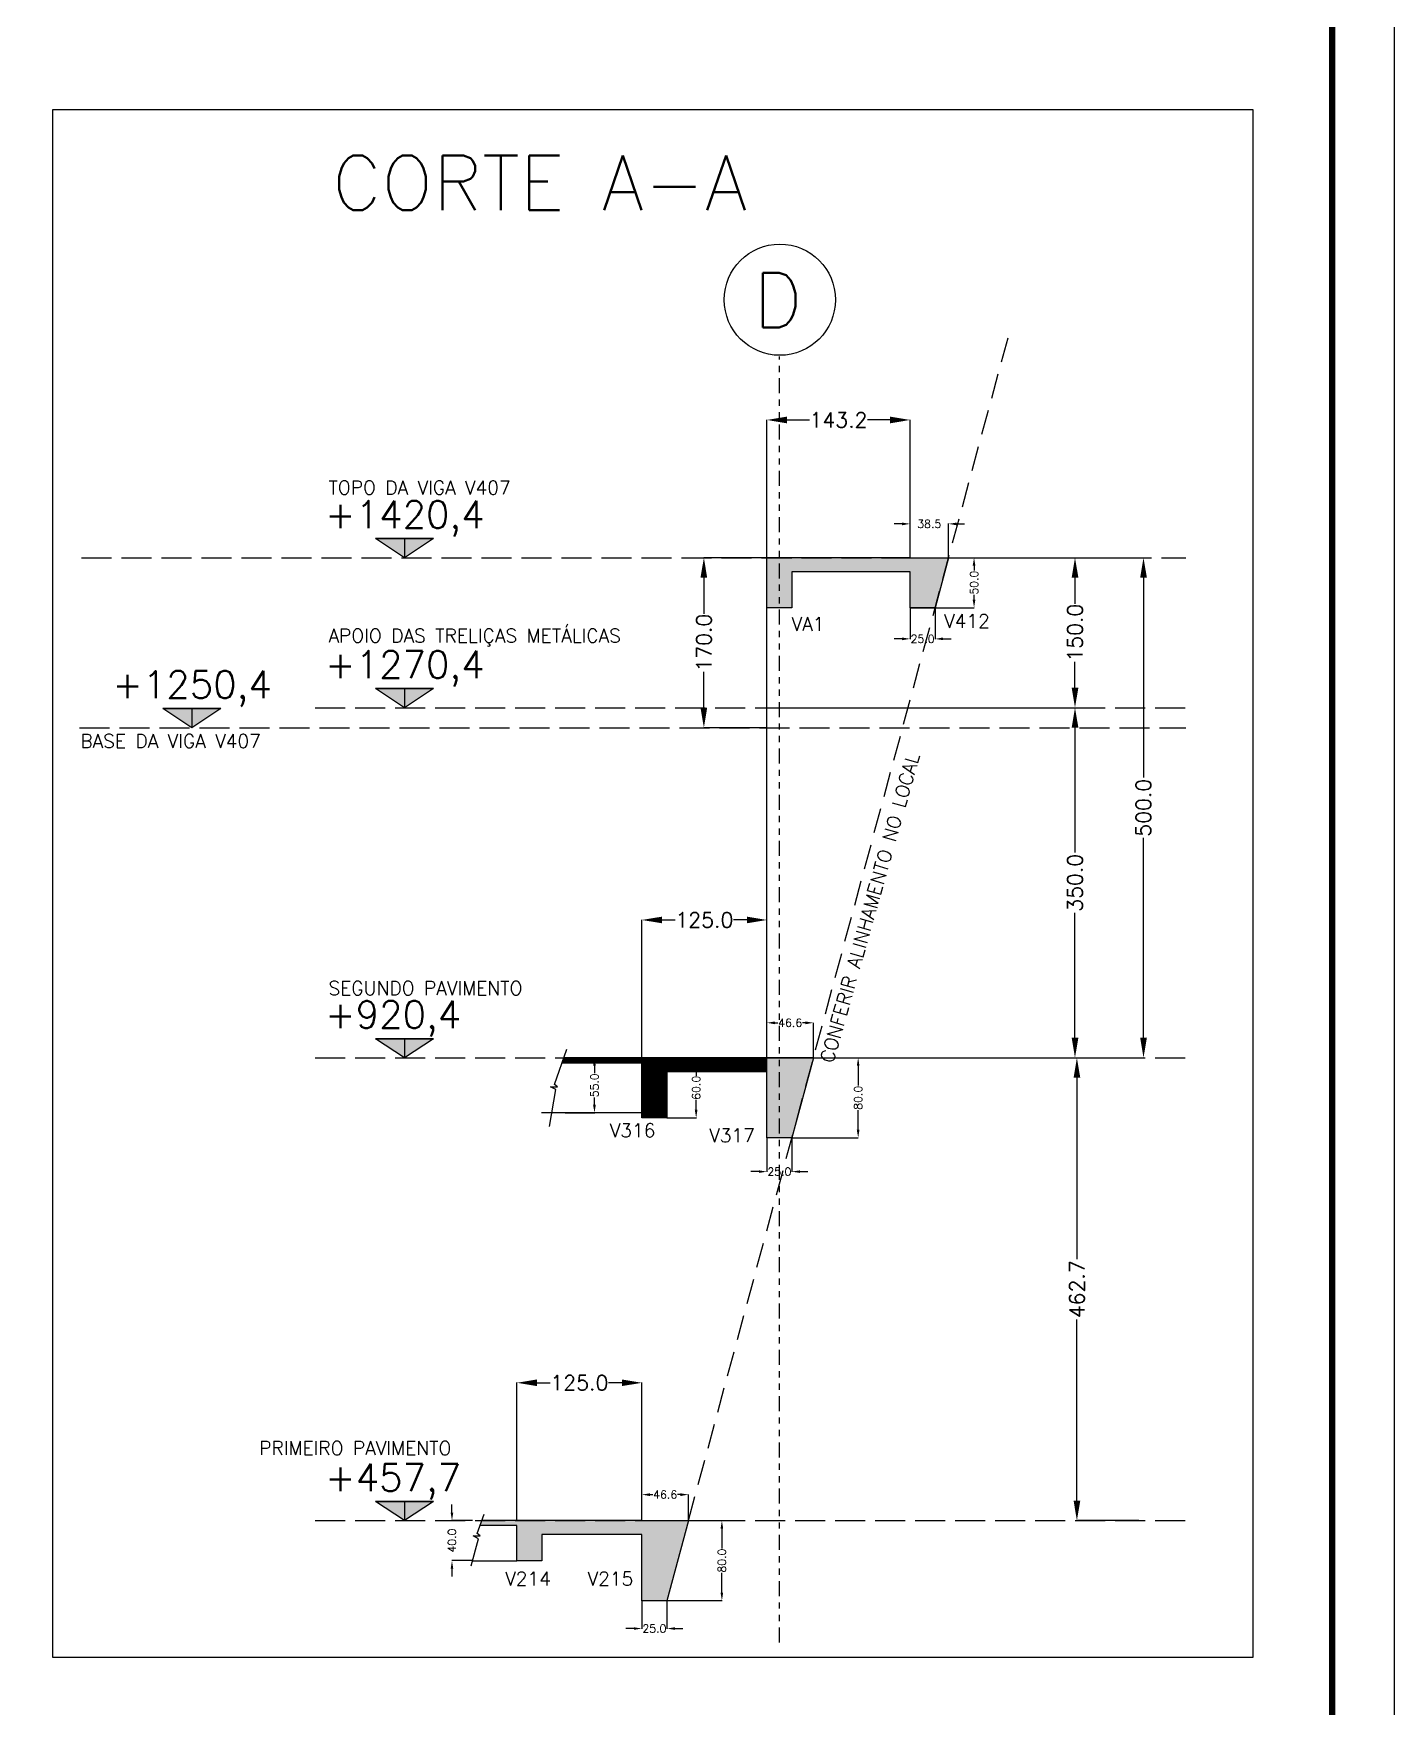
# Model space of a CAD drawing. Extents: x 1 to 119, y 5 to 89.
# Drawn here: x 97.71 to 119.49, y 35.37 to 62.17 of the extents above; entities that cross this region are included whole.
import ezdxf

# ---------------------------------------------------------------- set-up
doc = ezdxf.new("R2010")
doc.units = 0
doc.header["$MEASUREMENT"] = 0
for name, pattern in [('DASHED', [0.75, 0.5, -0.25]), ('ESTILO_TQS_0004', [1.12, 0.5, -0.2, 0.01, -0.2, 0.01, -0.2]), ('ESTILO_TQS_0005', [0.4, 0.3, -0.1])]:
    doc.linetypes.add(name, pattern=pattern)
doc.layers.get('0').update_dxf_attribs({"linetype": 'CONTINUOUS'})
doc.layers.get('Defpoints').update_dxf_attribs({"linetype": 'CONTINUOUS'})
for name, color, linetype in [('1', 1, 'CONTINUOUS'), ('6', 6, 'CONTINUOUS'), ('7', 7, 'CONTINUOUS'), ('8', 8, 'CONTINUOUS'), ('ARQ-FOLHA', 7, 'CONTINUOUS')]:
    doc.layers.add(name, color=color, linetype=linetype)
doc.styles.get("Standard").update_dxf_attribs({"font": 'ROMANS.SHX'})
doc.dimstyles.new('Cópia de Standard', dxfattribs={"dimtxt": 8, "dimasz": 8, "dimexe": 0.18, "dimexo": 0.0625, "dimgap": 0.09, "dimtad": 0, "dimdec": 1, "dimzin": 0, "dimdsep": 46, "dimtxsty": 'Standard', "dimcen": 0.09, "dimclrd": 1, "dimclre": 1, "dimadec": 0, "dimazin": 0, "dimtfac": 1, "dimtdec": 1, "dimtofl": 0, "dimtmove": 0, "dimatfit": 3, "dimfxl": 1, "dimtolj": 1, "dimtzin": 0, "dimarcsym": 0})
doc.dimstyles.get("Standard").update_dxf_attribs({"dimtxt": 0.18, "dimasz": 0.18, "dimexe": 0.18, "dimexo": 0.0625, "dimgap": 0.09, "dimtad": 0, "dimtih": 1, "dimtoh": 1, "dimdec": 4, "dimzin": 0, "dimdsep": 46, "dimtxsty": 'Standard', "dimcen": 0.09, "dimadec": 0, "dimazin": 0, "dimtfac": 1, "dimtdec": 4, "dimtofl": 0, "dimtmove": 0, "dimatfit": 3, "dimfxl": 1, "dimtolj": 1, "dimtzin": 0, "dimarcsym": 0})

# ---------------------------------------------------------------- blocks, each defined once
blk = doc.blocks.new('fla0')
at = {"layer": 'ARQ-FOLHA'}
blk.add_line((5101.19, 1347.898), (5101.19, 1431.998), dxfattribs=at)
at = {"layer": 'ARQ-FOLHA', "const_width": 0.1}
blk.add_lwpolyline([(5100.19, 1430.998), (4984.79, 1430.998), (4984.79, 1348.898), (5100.19, 1348.898), (5100.19, 1430.998)], dxfattribs=at)
blk = doc.blocks.new('*D13')
at = {"color": 1, "linetype": 'Continuous', "lineweight": -2, "transparency": 16777216}
for p, q in [((7036.9, 466.4), (7300.4, 466.4)), ((7300.2, 446.4), (7300.2, 265.1)), ((7300.2, 23.7), (7300.2, 204.9)), ((7362, 3.7), (7300.1, 3.7))]:
    blk.add_line(p, q, dxfattribs=at)
at = {"color": 1, "linetype": 'Continuous', "transparency": 16777216}
for points in [[(7296.9, 446.4), (7303.6, 446.4), (7300.2, 466.4)], [(7296.9, 23.7), (7303.6, 23.7), (7300.2, 3.7)]]:
    blk.add_solid(points, dxfattribs=at)
at = {"layer": 'Defpoints', "color": 0, "linetype": 'Continuous', "transparency": 16777216}
for p in [(7036.8, 466.4), (7300.2, 466.4), (7362.1, 3.7)]:
    blk.add_point(p, dxfattribs=at)
at = {"color": 0, "linetype": 'Continuous', "transparency": 16777216, "insert": (7300.2, 235), "char_height": 15, "attachment_point": 5, "rotation": 90}
blk.add_mtext('\\A1;462.7', dxfattribs=at)
blk = doc.blocks.new('*D14')
at = {"color": 1, "linetype": 'Continuous', "lineweight": -2, "transparency": 16777216}
for p, q in [((7002.7, 816.4), (7298.5, 816.4)), ((7298.3, 796.4), (7298.3, 671.5)), ((7298.3, 486.4), (7298.3, 611.3)), ((7036.9, 466.4), (7298.5, 466.4))]:
    blk.add_line(p, q, dxfattribs=at)
at = {"color": 1, "linetype": 'Continuous', "transparency": 16777216}
for points in [[(7295, 796.4), (7301.7, 796.4), (7298.3, 816.4)], [(7295, 486.4), (7301.7, 486.4), (7298.3, 466.4)]]:
    blk.add_solid(points, dxfattribs=at)
at = {"layer": 'Defpoints', "color": 0, "linetype": 'Continuous', "transparency": 16777216}
for p in [(7002.7, 816.4), (7298.3, 816.4), (7036.8, 466.4)]:
    blk.add_point(p, dxfattribs=at)
at = {"color": 0, "linetype": 'Continuous', "transparency": 16777216, "insert": (7298.3, 641.4), "char_height": 15, "attachment_point": 5, "rotation": 90}
blk.add_mtext('\\A1;350.0', dxfattribs=at)
blk = doc.blocks.new('*D15')
at = {"color": 1, "linetype": 'Continuous', "lineweight": -2, "transparency": 16777216}
for p, q in [((6990.2, 386.4), (6990.2, 1104.3)), ((7010.2, 1104.1), (7032.8, 1104.1)), ((7113.4, 1104.1), (7090.8, 1104.1)), ((7133.4, 966.4), (7133.4, 1104.3))]:
    blk.add_line(p, q, dxfattribs=at)
at = {"color": 1, "linetype": 'Continuous', "transparency": 16777216}
for points in [[(7010.2, 1107.4), (7010.2, 1100.7), (6990.2, 1104.1)], [(7113.4, 1107.4), (7113.4, 1100.7), (7133.4, 1104.1)]]:
    blk.add_solid(points, dxfattribs=at)
at = {"layer": 'Defpoints', "color": 0, "linetype": 'Continuous', "transparency": 16777216}
for p in [(7133.4, 1104.1), (7133.4, 966.4), (6990.2, 386.4)]:
    blk.add_point(p, dxfattribs=at)
at = {"color": 0, "linetype": 'Continuous', "transparency": 16777216, "insert": (7061.8, 1104.1), "char_height": 15, "attachment_point": 5}
blk.add_mtext('\\A1;143.2', dxfattribs=at)
blk = doc.blocks.new('*D16')
at = {"color": 1, "linetype": 'Continuous', "lineweight": -2, "transparency": 16777216}
for p, q in [((7172, 966.4), (7298.5, 966.4)), ((7298.3, 946.4), (7298.3, 920.4)), ((7298.3, 836.4), (7298.3, 862.3)), ((7002.7, 816.4), (7298.5, 816.4))]:
    blk.add_line(p, q, dxfattribs=at)
at = {"color": 1, "linetype": 'Continuous', "transparency": 16777216}
for points in [[(7295, 946.4), (7301.7, 946.4), (7298.3, 966.4)], [(7295, 836.4), (7301.7, 836.4), (7298.3, 816.4)]]:
    blk.add_solid(points, dxfattribs=at)
at = {"layer": 'Defpoints', "color": 0, "linetype": 'Continuous', "transparency": 16777216}
for p in [(7171.9, 966.4), (7298.3, 966.4), (7002.7, 816.4)]:
    blk.add_point(p, dxfattribs=at)
at = {"color": 0, "linetype": 'Continuous', "transparency": 16777216, "insert": (7298.3, 891.4), "char_height": 15, "attachment_point": 5, "rotation": 90}
blk.add_mtext('\\A1;150.0', dxfattribs=at)
blk = doc.blocks.new('*D17')
at = {"color": 1, "linetype": 'Continuous', "lineweight": -2, "transparency": 16777216}
for p, q in [((6740.2, 3.7), (6740.2, 141.7)), ((6760.2, 141.5), (6773.6, 141.5)), ((6845.2, 141.5), (6831.7, 141.5)), ((6865.2, 3.7), (6865.2, 141.7))]:
    blk.add_line(p, q, dxfattribs=at)
at = {"color": 1, "linetype": 'Continuous', "transparency": 16777216}
for points in [[(6760.2, 144.8), (6760.2, 138.2), (6740.2, 141.5)], [(6845.2, 144.8), (6845.2, 138.2), (6865.2, 141.5)]]:
    blk.add_solid(points, dxfattribs=at)
at = {"layer": 'Defpoints', "color": 0, "linetype": 'Continuous', "transparency": 16777216}
for p in [(6865.2, 141.5), (6740.2, 3.7), (6865.2, 3.7)]:
    blk.add_point(p, dxfattribs=at)
at = {"color": 0, "linetype": 'Continuous', "transparency": 16777216, "insert": (6802.7, 141.5), "char_height": 15, "attachment_point": 5}
blk.add_mtext('\\A1;125.0', dxfattribs=at)
blk = doc.blocks.new('*D18')
at = {"color": 1, "linetype": 'Continuous', "lineweight": -2, "transparency": 16777216}
for p, q in [((6865.2, 466.4), (6865.2, 604.4)), ((6885.2, 604.2), (6898.6, 604.2)), ((6970.2, 604.2), (6956.7, 604.2)), ((6990.2, 466.4), (6990.2, 604.4))]:
    blk.add_line(p, q, dxfattribs=at)
at = {"color": 1, "linetype": 'Continuous', "transparency": 16777216}
for points in [[(6885.2, 607.5), (6885.2, 600.9), (6865.2, 604.2)], [(6970.2, 607.5), (6970.2, 600.9), (6990.2, 604.2)]]:
    blk.add_solid(points, dxfattribs=at)
at = {"layer": 'Defpoints', "color": 0, "linetype": 'Continuous', "transparency": 16777216}
for p in [(6990.2, 604.2), (6865.2, 466.4), (6990.2, 466.4)]:
    blk.add_point(p, dxfattribs=at)
at = {"color": 0, "linetype": 'Continuous', "transparency": 16777216, "insert": (6927.7, 604.2), "char_height": 15, "attachment_point": 5}
blk.add_mtext('\\A1;125.0', dxfattribs=at)
blk = doc.blocks.new('*D19')
at = {"color": 1, "linetype": 'Continuous', "lineweight": -2, "transparency": 16777216}
for p, q in [((7172, 966.4), (7367, 966.4)), ((7366.8, 946.4), (7366.8, 746.5)), ((7366.8, 486.4), (7366.8, 686.3)), ((7105.4, 466.4), (7367, 466.4))]:
    blk.add_line(p, q, dxfattribs=at)
at = {"color": 1, "linetype": 'Continuous', "transparency": 16777216}
for points in [[(7363.5, 946.4), (7370.2, 946.4), (7366.8, 966.4)], [(7363.5, 486.4), (7370.2, 486.4), (7366.8, 466.4)]]:
    blk.add_solid(points, dxfattribs=at)
at = {"layer": 'Defpoints', "color": 0, "linetype": 'Continuous', "transparency": 16777216}
for p in [(7171.9, 966.4), (7366.8, 966.4), (7105.3, 466.4)]:
    blk.add_point(p, dxfattribs=at)
at = {"color": 0, "linetype": 'Continuous', "transparency": 16777216, "insert": (7366.8, 716.4), "char_height": 15, "attachment_point": 5, "rotation": 90}
blk.add_mtext('\\A1;500.0', dxfattribs=at)
blk = doc.blocks.new('*D20')
at = {"layer": '7', "color": 1, "linetype": 'Continuous', "lineweight": -2, "transparency": 16777216}
for p, q in [((6990.1, 966.4), (6927, 966.4)), ((6927.2, 946.4), (6927.2, 910.4)), ((6927.2, 816.4), (6927.2, 852.3)), ((6990.1, 796.4), (6927, 796.4))]:
    blk.add_line(p, q, dxfattribs=at)
at = {"layer": '7', "color": 1, "linetype": 'Continuous', "transparency": 16777216}
for points in [[(6923.8, 946.4), (6930.5, 946.4), (6927.2, 966.4)], [(6923.8, 816.4), (6930.5, 816.4), (6927.2, 796.4)]]:
    blk.add_solid(points, dxfattribs=at)
at = {"layer": 'Defpoints', "color": 0, "linetype": 'Continuous', "transparency": 16777216}
for p in [(6927.2, 966.4), (6990.2, 966.4), (6990.2, 796.4)]:
    blk.add_point(p, dxfattribs=at)
at = {"layer": '7', "color": 0, "linetype": 'Continuous', "transparency": 16777216, "insert": (6927.2, 881.4), "char_height": 15, "attachment_point": 5, "rotation": 90}
blk.add_mtext('\\A1;170.0', dxfattribs=at)
blk = doc.blocks.new('*D21')
at = {"layer": '1', "color": 1, "linetype": 'Continuous', "lineweight": -2, "transparency": 16777216}
for p, q in [((6865.2, -76.4), (6865.2, -104.4)), ((6890.2, -76.4), (6890.2, -104.4)), ((6857.2, -104.2), (6849.2, -104.2)), ((6898.2, -104.2), (6906.2, -104.2))]:
    blk.add_line(p, q, dxfattribs=at)
at = {"layer": '1', "color": 1, "linetype": 'Continuous', "transparency": 16777216}
for points in [[(6857.2, -102.9), (6857.2, -105.5), (6865.2, -104.2)], [(6898.2, -102.9), (6898.2, -105.5), (6890.2, -104.2)]]:
    blk.add_solid(points, dxfattribs=at)
at = {"layer": 'Defpoints', "color": 0, "linetype": 'Continuous', "transparency": 16777216}
for p in [(6865.2, -76.3), (6890.2, -76.3), (6890.2, -104.2)]:
    blk.add_point(p, dxfattribs=at)
at = {"layer": '1', "color": 0, "linetype": 'Continuous', "transparency": 16777216, "insert": (6877.7, -104.2), "char_height": 8, "attachment_point": 5}
blk.add_mtext('\\A1;25.0', dxfattribs=at)
blk = doc.blocks.new('*D22')
at = {"layer": '1', "color": 1, "linetype": 'Continuous', "lineweight": -2, "transparency": 16777216}
for p, q in [((6865.2, 3.7), (6865.2, 29.9)), ((6873.2, 29.7), (6876.2, 29.7)), ((6903.8, 29.7), (6900.8, 29.7)), ((6911.8, 3.7), (6911.8, 29.9))]:
    blk.add_line(p, q, dxfattribs=at)
at = {"layer": '1', "color": 1, "linetype": 'Continuous', "transparency": 16777216}
for points in [[(6873.2, 31), (6873.2, 28.3), (6865.2, 29.7)], [(6903.8, 31), (6903.8, 28.3), (6911.8, 29.7)]]:
    blk.add_solid(points, dxfattribs=at)
at = {"layer": 'Defpoints', "color": 0, "linetype": 'Continuous', "transparency": 16777216}
for p in [(6911.8, 29.7), (6865.2, 3.7), (6911.8, 3.7)]:
    blk.add_point(p, dxfattribs=at)
at = {"layer": '1', "color": 0, "linetype": 'Continuous', "transparency": 16777216, "insert": (6888.5, 29.7), "char_height": 8, "attachment_point": 5}
blk.add_mtext('\\A1;46.6', dxfattribs=at)
blk = doc.blocks.new('*D23')
at = {"layer": '1', "color": 1, "linetype": 'Continuous', "lineweight": -2, "transparency": 16777216}
for p, q in [((6990.2, 466.4), (6990.2, 501.5)), ((6998.2, 501.4), (7001.2, 501.4)), ((7028.8, 501.4), (7025.8, 501.4)), ((7036.8, 466.4), (7036.8, 501.5))]:
    blk.add_line(p, q, dxfattribs=at)
at = {"layer": '1', "color": 1, "linetype": 'Continuous', "transparency": 16777216}
for points in [[(6998.2, 502.7), (6998.2, 500), (6990.2, 501.4)], [(7028.8, 502.7), (7028.8, 500), (7036.8, 501.4)]]:
    blk.add_solid(points, dxfattribs=at)
at = {"layer": 'Defpoints', "color": 0, "linetype": 'Continuous', "transparency": 16777216}
for p in [(7036.8, 501.4), (6990.2, 466.4), (7036.8, 466.4)]:
    blk.add_point(p, dxfattribs=at)
at = {"layer": '1', "color": 0, "linetype": 'Continuous', "transparency": 16777216, "insert": (7013.5, 501.4), "char_height": 8, "attachment_point": 5}
blk.add_mtext('\\A1;46.6', dxfattribs=at)
blk = doc.blocks.new('*D24')
at = {"layer": '1', "color": 1, "linetype": 'Continuous', "lineweight": -2, "transparency": 16777216}
for p, q in [((6990.2, 386.3), (6990.2, 352.4)), ((7015.2, 386.3), (7015.2, 352.4)), ((6982.2, 352.6), (6974.2, 352.6)), ((7023.2, 352.6), (7031.2, 352.6))]:
    blk.add_line(p, q, dxfattribs=at)
at = {"layer": '1', "color": 1, "linetype": 'Continuous', "transparency": 16777216}
for points in [[(6982.2, 353.9), (6982.2, 351.3), (6990.2, 352.6)], [(7023.2, 353.9), (7023.2, 351.3), (7015.2, 352.6)]]:
    blk.add_solid(points, dxfattribs=at)
at = {"layer": 'Defpoints', "color": 0, "linetype": 'Continuous', "transparency": 16777216}
for p in [(6990.2, 386.4), (7015.2, 386.4), (7015.2, 352.6)]:
    blk.add_point(p, dxfattribs=at)
at = {"layer": '1', "color": 0, "linetype": 'Continuous', "transparency": 16777216, "insert": (7002.7, 352.6), "char_height": 8, "attachment_point": 5}
blk.add_mtext('\\A1;25.0', dxfattribs=at)
blk = doc.blocks.new('*D25')
at = {"layer": '1', "color": 1, "linetype": 'Continuous', "lineweight": -2, "transparency": 16777216}
for p, q in [((7133.4, 916.3), (7133.4, 885)), ((7158.4, 916.3), (7158.4, 885)), ((7125.4, 885.2), (7117.4, 885.2)), ((7166.4, 885.2), (7174.4, 885.2))]:
    blk.add_line(p, q, dxfattribs=at)
at = {"layer": '1', "color": 1, "linetype": 'Continuous', "transparency": 16777216}
for points in [[(7125.4, 886.6), (7125.4, 883.9), (7133.4, 885.2)], [(7166.4, 886.6), (7166.4, 883.9), (7158.4, 885.2)]]:
    blk.add_solid(points, dxfattribs=at)
at = {"layer": 'Defpoints', "color": 0, "linetype": 'Continuous', "transparency": 16777216}
for p in [(7133.4, 916.4), (7158.4, 916.4), (7158.4, 885.2)]:
    blk.add_point(p, dxfattribs=at)
at = {"layer": '1', "color": 0, "linetype": 'Continuous', "transparency": 16777216, "insert": (7145.9, 885.2), "char_height": 8, "attachment_point": 5}
blk.add_mtext('\\A1;25.0', dxfattribs=at)
blk = doc.blocks.new('*D26')
at = {"layer": '1', "color": 1, "linetype": 'Continuous', "lineweight": -2, "transparency": 16777216}
for p, q in [((7125.4, 1000.2), (7117.4, 1000.2)), ((7133.4, 966.4), (7133.4, 1000.4)), ((7171.9, 966.4), (7171.9, 1000.4)), ((7179.9, 1000.2), (7187.9, 1000.2))]:
    blk.add_line(p, q, dxfattribs=at)
at = {"layer": '1', "color": 1, "linetype": 'Continuous', "transparency": 16777216}
for points in [[(7125.4, 1001.5), (7125.4, 998.8), (7133.4, 1000.2)], [(7179.9, 1001.5), (7179.9, 998.8), (7171.9, 1000.2)]]:
    blk.add_solid(points, dxfattribs=at)
at = {"layer": 'Defpoints', "color": 0, "linetype": 'Continuous', "transparency": 16777216}
for p in [(7171.9, 1000.2), (7133.4, 966.4), (7171.9, 966.4)]:
    blk.add_point(p, dxfattribs=at)
at = {"layer": '1', "color": 0, "linetype": 'Continuous', "transparency": 16777216, "insert": (7152.6, 1000.2), "char_height": 8, "attachment_point": 5}
blk.add_mtext('\\A1;38.5', dxfattribs=at)
blk = doc.blocks.new('*D27')
at = {"layer": '1', "color": 1, "linetype": 'Continuous', "lineweight": -2, "transparency": 16777216}
for p, q in [((7133.5, 966.4), (7197.6, 966.4)), ((7197.4, 958.4), (7197.4, 953.6)), ((7197.4, 924.4), (7197.4, 929.1)), ((7133.5, 916.4), (7197.6, 916.4))]:
    blk.add_line(p, q, dxfattribs=at)
at = {"layer": '1', "color": 1, "linetype": 'Continuous', "transparency": 16777216}
for points in [[(7196, 958.4), (7198.7, 958.4), (7197.4, 966.4)], [(7196, 924.4), (7198.7, 924.4), (7197.4, 916.4)]]:
    blk.add_solid(points, dxfattribs=at)
at = {"layer": 'Defpoints', "color": 0, "linetype": 'Continuous', "transparency": 16777216}
for p in [(7133.4, 966.4), (7197.4, 966.4), (7133.4, 916.4)]:
    blk.add_point(p, dxfattribs=at)
at = {"layer": '1', "color": 0, "linetype": 'Continuous', "transparency": 16777216, "insert": (7197.4, 941.4), "char_height": 8, "attachment_point": 5, "rotation": 90}
blk.add_mtext('\\A1;50.0', dxfattribs=at)
blk = doc.blocks.new('*D28')
at = {"layer": '1', "color": 1, "linetype": 'Continuous', "lineweight": -2, "transparency": 16777216}
for p, q in [((7036.9, 466.4), (7081.6, 466.4)), ((7081.5, 458.4), (7081.5, 438.6)), ((7081.5, 394.4), (7081.5, 414.1)), ((7015.2, 386.4), (7081.6, 386.4))]:
    blk.add_line(p, q, dxfattribs=at)
at = {"layer": '1', "color": 1, "linetype": 'Continuous', "transparency": 16777216}
for points in [[(7080.1, 458.4), (7082.8, 458.4), (7081.5, 466.4)], [(7080.1, 394.4), (7082.8, 394.4), (7081.5, 386.4)]]:
    blk.add_solid(points, dxfattribs=at)
at = {"layer": 'Defpoints', "color": 0, "linetype": 'Continuous', "transparency": 16777216}
for p in [(7036.8, 466.4), (7081.5, 466.4), (7015.2, 386.4)]:
    blk.add_point(p, dxfattribs=at)
at = {"layer": '1', "color": 0, "linetype": 'Continuous', "transparency": 16777216, "insert": (7081.5, 426.4), "char_height": 8, "attachment_point": 5, "rotation": 90}
blk.add_mtext('\\A1;80.0', dxfattribs=at)
blk = doc.blocks.new('*D29')
at = {"layer": '1', "color": 1, "linetype": 'Continuous', "lineweight": -2, "transparency": 16777216}
for p, q in [((6890.2, 3.7), (6945.4, 3.7)), ((6945.2, -4.3), (6945.2, -24.1)), ((6945.2, -68.3), (6945.2, -48.6)), ((6890.2, -76.3), (6945.4, -76.3))]:
    blk.add_line(p, q, dxfattribs=at)
at = {"layer": '1', "color": 1, "linetype": 'Continuous', "transparency": 16777216}
for points in [[(6943.9, -4.3), (6946.5, -4.3), (6945.2, 3.7)], [(6943.9, -68.3), (6946.5, -68.3), (6945.2, -76.3)]]:
    blk.add_solid(points, dxfattribs=at)
at = {"layer": 'Defpoints', "color": 0, "linetype": 'Continuous', "transparency": 16777216}
for p in [(6890.2, 3.7), (6945.2, 3.7), (6890.2, -76.3)]:
    blk.add_point(p, dxfattribs=at)
at = {"layer": '1', "color": 0, "linetype": 'Continuous', "transparency": 16777216, "insert": (6945.2, -36.3), "char_height": 8, "attachment_point": 5, "rotation": 90}
blk.add_mtext('\\A1;80.0', dxfattribs=at)
blk = doc.blocks.new('*D30')
at = {"layer": '1', "color": 1, "linetype": 'Continuous', "lineweight": -2, "transparency": 16777216}
for p, q in [((6890.2, 466.4), (6919.7, 466.4)), ((6919.5, 458.4), (6919.5, 448.5)), ((6919.5, 414.4), (6919.5, 424.3)), ((6890.2, 406.4), (6919.7, 406.4))]:
    blk.add_line(p, q, dxfattribs=at)
at = {"layer": '1', "color": 1, "linetype": 'Continuous', "transparency": 16777216}
for points in [[(6918.1, 458.4), (6920.8, 458.4), (6919.5, 466.4)], [(6918.1, 414.4), (6920.8, 414.4), (6919.5, 406.4)]]:
    blk.add_solid(points, dxfattribs=at)
at = {"layer": 'Defpoints', "color": 0, "linetype": 'Continuous', "transparency": 16777216}
for p in [(6890.2, 466.4), (6919.5, 466.4), (6890.2, 406.4)]:
    blk.add_point(p, dxfattribs=at)
at = {"layer": '1', "color": 0, "linetype": 'Continuous', "transparency": 16777216, "insert": (6919.5, 436.4), "char_height": 8, "attachment_point": 5, "rotation": 90}
blk.add_mtext('\\A1;60.0', dxfattribs=at)
blk = doc.blocks.new('*D31')
at = {"layer": '1', "color": 1, "linetype": 'Continuous', "lineweight": -2, "transparency": 16777216}
for p, q in [((6788.5, 466.4), (6818, 466.4)), ((6817.8, 458.4), (6817.8, 451.1)), ((6817.8, 419.4), (6817.8, 426.6)), ((6788.5, 411.4), (6818, 411.4))]:
    blk.add_line(p, q, dxfattribs=at)
at = {"layer": '1', "color": 1, "linetype": 'Continuous', "transparency": 16777216}
for points in [[(6816.4, 458.4), (6819.1, 458.4), (6817.8, 466.4)], [(6816.4, 419.4), (6819.1, 419.4), (6817.8, 411.4)]]:
    blk.add_solid(points, dxfattribs=at)
at = {"layer": 'Defpoints', "color": 0, "linetype": 'Continuous', "transparency": 16777216}
for p in [(6788.5, 466.4), (6817.8, 466.4), (6788.5, 411.4)]:
    blk.add_point(p, dxfattribs=at)
at = {"layer": '1', "color": 0, "linetype": 'Continuous', "transparency": 16777216, "insert": (6817.8, 438.9), "char_height": 8, "attachment_point": 5, "rotation": 90}
blk.add_mtext('\\A1;55.0', dxfattribs=at)
blk = doc.blocks.new('*D32')
at = {"layer": '1', "color": 1, "linetype": 'Continuous', "lineweight": -2, "transparency": 16777216}
for p, q in [((6675.3, 11.7), (6675.3, 19.7)), ((6695.8, 3.7), (6675.1, 3.7)), ((6695.8, -36.3), (6675.1, -36.3)), ((6675.3, -44.3), (6675.3, -52.3))]:
    blk.add_line(p, q, dxfattribs=at)
at = {"layer": '1', "color": 1, "linetype": 'Continuous', "transparency": 16777216}
for points in [[(6674, 11.7), (6676.6, 11.7), (6675.3, 3.7)], [(6674, -44.3), (6676.6, -44.3), (6675.3, -36.3)]]:
    blk.add_solid(points, dxfattribs=at)
at = {"layer": 'Defpoints', "color": 0, "linetype": 'Continuous', "transparency": 16777216}
for p in [(6675.3, 3.7), (6695.8, 3.7), (6695.8, -36.3)]:
    blk.add_point(p, dxfattribs=at)
at = {"layer": '1', "color": 0, "linetype": 'Continuous', "transparency": 16777216, "insert": (6675.3, -16.3), "char_height": 8, "attachment_point": 5, "rotation": 90}
blk.add_mtext('\\A1;40.0', dxfattribs=at)
blk = doc.blocks.new('YYUYU')
at = {"layer": '7', "linetype": 'Continuous'}
h = blk.add_hatch(color=256, dxfattribs=at)
h.dxf.hatch_style = 1
h.paths.add_polyline_path([(6627.88527, 985.50606), (6598.94141, 985.50606), (6627.88527, 966.36248)])
h.paths.add_polyline_path([(6656.82913, 985.50606), (6627.88527, 985.50606), (6627.88527, 966.36248)])
h = blk.add_hatch(color=256, dxfattribs=at)
h.dxf.hatch_style = 1
h.paths.add_polyline_path([(6627.88527, 835.50606), (6598.94141, 835.50606), (6627.88527, 816.36248)])
h.paths.add_polyline_path([(6656.82913, 835.50606), (6627.88527, 835.50606), (6627.88527, 816.36248)])
h = blk.add_hatch(color=256, dxfattribs=at)
h.dxf.hatch_style = 1
h.paths.add_polyline_path([(6415.05908, 815.50606), (6386.11523, 815.50606), (6415.05908, 796.36248)])
h.paths.add_polyline_path([(6444.00294, 815.50606), (6415.05908, 815.50606), (6415.05908, 796.36248)])
h = blk.add_hatch(color=256, dxfattribs=at)
h.dxf.hatch_style = 1
h.paths.add_polyline_path([(6627.88527, 485.50606), (6598.94141, 485.50606), (6627.88527, 466.36248)])
h.paths.add_polyline_path([(6656.82913, 485.50606), (6627.88527, 485.50606), (6627.88527, 466.36248)])
h = blk.add_hatch(color=256, dxfattribs=at)
h.dxf.hatch_style = 1
h.paths.add_polyline_path([(6627.88527, 22.80606), (6598.94141, 22.80606), (6627.88527, 3.66248)])
h.paths.add_polyline_path([(6656.82913, 22.80606), (6627.88527, 22.80606), (6627.88527, 3.66248)])
at = {"layer": '8', "linetype": 'Continuous'}
h = blk.add_hatch(color=256, dxfattribs=at)
h.dxf.hatch_style = 1
h.paths.add_polyline_path([(7002.66153, 966.36248), (6990.16153, 966.36248), (6990.16153, 916.36248), (7002.66153, 916.36248)])
h.paths.add_polyline_path([(7171.90211, 966.36248), (7133.39196, 966.36248), (7002.66153, 966.36248), (7002.66153, 916.36248), (7015.16153, 916.36248), (7015.16153, 952.36248), (7133.39196, 952.36248), (7133.39196, 916.36248), (7158.39196, 916.36248)])
h.paths.add_polyline_path([(6990.16153, 466.36248), (6787.13324, 466.36248), (6785.38786, 461.36248), (6865.16153, 461.36248), (6865.16153, 411.36248), (6890.16153, 411.36248), (6890.16153, 452.36248), (6990.16153, 452.36248)])
h.paths.add_polyline_path([(7002.66153, 466.36248), (6990.16153, 466.36248), (6990.16153, 386.36248), (7002.66153, 386.36248)])
h.paths.add_polyline_path([(7036.80065, 466.36248), (7002.66153, 466.36248), (7002.66153, 386.36248), (7015.16153, 386.36248)])
h = blk.add_hatch(dxfattribs=at)
h.set_pattern_fill('ANSI31', color=256)
h.paths.add_polyline_path([(6890.16153, 406.36248), (6890.16153, 452.36248), (6990.16153, 452.36248), (6990.16153, 466.36248), (6787.13324, 466.36248), (6785.38786, 461.36248), (6865.16153, 461.36248), (6865.16153, 406.36248)])
h = blk.add_hatch(color=256, dxfattribs=at)
h.dxf.hatch_style = 1
h.paths.add_polyline_path([(6911.77776, 3.66248), (6865.16153, 3.66248), (6705.12882, 3.66248), (6703.38344, -1.33752), (6740.16153, -1.33752), (6740.16153, -36.33752), (6765.16153, -36.33752), (6765.16153, -10.33752), (6865.16153, -10.33752), (6865.16153, -16.33752), (6865.16153, -76.33752), (6890.16153, -76.33752)])
at = {"color": 10, "linetype": 'DASHED', "ltscale": 50}
blk.add_line((6911.77776, 3.66248), (7234.4462, 1197.8333), dxfattribs=at)
at = {"color": 3, "linetype": 'ESTILO_TQS_0005', "ltscale": 100}
for p, q in [((6304.91538, 966.36248), (7409.29333, 966.36248)), ((6538.59014, 816.36248), (7409.29333, 816.36248)), ((6302.92037, 796.36248), (7409.29333, 796.36248)), ((6538.59014, 466.36248), (7409.29333, 466.36248)), ((6538.59014, 3.66248), (7409.29333, 3.66248))]:
    blk.add_line(p, q, dxfattribs=at)
at = {"color": 6, "linetype": 'Continuous'}
for p, q in [((7133.39196, 966.36248), (6990.16153, 966.36248)), ((7133.39196, 952.36248), (7015.16153, 952.36248)), ((6785.38786, 461.36248), (6865.16153, 461.36248)), ((6990.16153, 452.36248), (6890.16153, 452.36248)), ((6990.16153, 466.36248), (6937.35201, 466.36248)), ((6865.16153, 3.66248), (6705.12882, 3.66248)), ((6865.16153, 3.66248), (6911.77776, 3.66248)), ((6865.16153, -10.33752), (6765.16153, -10.33752))]:
    blk.add_line(p, q, dxfattribs=at)
at = {"linetype": 'Continuous'}
for p, q in [((6777.8503, 439.76964), (6790.16082, 475.03559)), ((6990.16153, 466.36248), (7260.84329, 466.36248)), ((6778.98842, 434.62665), (6773.77253, 437.44108)), ((6773.77253, 437.44108), (6780.76303, 437.44108)), ((6780.76303, 437.44108), (6777.8503, 439.76964)), ((6772.67942, 397.66616), (6778.98842, 434.62665)), ((6700.61932, -9.25591), (6707.40973, 10.19659)), ((6694.40028, -41.60123), (6701.75743, -14.39889)), ((6701.75743, -14.39889), (6696.54154, -11.58447)), ((6696.54154, -11.58447), (6703.53204, -11.58447)), ((6703.53204, -11.58447), (6700.61932, -9.25591)), ((6865.16153, -16.33752), (6865.16153, -10.33752))]:
    blk.add_line(p, q, dxfattribs=at)
at = {"layer": '1', "linetype": 'Continuous'}
blk.add_lwpolyline([(6276.23468, 1414.54295), (7476.03396, 1414.54295), (7476.03396, -133.27897), (6276.23468, -133.27897)], close=True, dxfattribs=at)
at = {"layer": '6', "linetype": 'Continuous'}
for points in [[(7133.39196, 966.36248), (7171.90211, 966.36248), (7158.39196, 916.36248), (7133.39196, 916.36248), (7133.39196, 952.36248)], [(6865.16153, 3.66248), (6911.77776, 3.66248), (6890.16153, -76.33752), (6865.16153, -76.33752), (6865.16153, -10.33752)]]:
    blk.add_lwpolyline(points, dxfattribs=at)
blk.add_lwpolyline([(6990.16153, 466.36248), (7036.80065, 466.36248), (7015.16153, 386.36248), (6990.16153, 386.36248)], close=True, dxfattribs=at)
at = {"layer": '7', "color": 4, "linetype": 'ESTILO_TQS_0004', "ltscale": 30}
blk.add_line((7002.66153, -118.04836), (7002.66153, 1167.67252), dxfattribs=at)
at = {"layer": '7', "linetype": 'Continuous'}
for p, q in [((6656.82913, 985.50606), (6598.94141, 985.50606)), ((6598.94141, 985.50606), (6627.88527, 985.50606)), ((6627.88527, 966.36248), (6598.94141, 985.50606)), ((6598.94141, 985.50606), (6656.82913, 985.50606)), ((6627.88527, 985.50606), (6627.88527, 966.36248)), ((6656.82913, 985.50606), (6627.88527, 966.36248)), ((6656.82913, 835.50606), (6598.94141, 835.50606)), ((6598.94141, 835.50606), (6627.88527, 835.50606)), ((6627.88527, 816.36248), (6598.94141, 835.50606)), ((6598.94141, 835.50606), (6656.82913, 835.50606)), ((6627.88527, 835.50606), (6627.88527, 816.36248)), ((6656.82913, 835.50606), (6627.88527, 816.36248)), ((6444.00294, 815.50606), (6386.11523, 815.50606)), ((6386.11523, 815.50606), (6415.05908, 815.50606)), ((6415.05908, 796.36248), (6386.11523, 815.50606)), ((6386.11523, 815.50606), (6444.00294, 815.50606)), ((6415.05908, 815.50606), (6415.05908, 796.36248)), ((6444.00294, 815.50606), (6415.05908, 796.36248)), ((6656.82913, 485.50606), (6598.94141, 485.50606)), ((6598.94141, 485.50606), (6627.88527, 485.50606)), ((6627.88527, 466.36248), (6598.94141, 485.50606)), ((6598.94141, 485.50606), (6656.82913, 485.50606)), ((6627.88527, 485.50606), (6627.88527, 466.36248)), ((6656.82913, 485.50606), (6627.88527, 466.36248)), ((6865.16153, 411.36248), (6764.78081, 411.36248)), ((6656.82913, 22.80606), (6598.94141, 22.80606)), ((6598.94141, 22.80606), (6627.88527, 22.80606)), ((6627.88527, 3.66248), (6598.94141, 22.80606)), ((6598.94141, 22.80606), (6656.82913, 22.80606)), ((6627.88527, 22.80606), (6627.88527, 3.66248)), ((6656.82913, 22.80606), (6627.88527, 3.66248)), ((6695.82391, -36.33752), (6740.16153, -36.33752))]:
    blk.add_line(p, q, dxfattribs=at)
at = {"layer": '7', "color": 6, "linetype": 'Continuous'}
blk.add_line((7036.80065, 466.36248), (6787.13324, 466.36248), dxfattribs=at)
for points in [[(7015.16153, 952.36248), (7015.16153, 916.36248), (6990.16153, 916.36248), (6990.16153, 966.36248), (7015.16153, 966.36248)], [(6865.16153, 466.36248), (6890.16153, 466.36248)], [(6890.16153, 452.36248), (6890.16153, 406.36248), (6865.16153, 406.36248), (6865.16153, 461.36248)], [(6740.16153, 3.66248), (6765.16153, 3.66248)], [(6765.16153, -10.33752), (6765.16153, -36.33752), (6740.16153, -36.33752), (6740.16153, -1.33752), (6703.38344, -1.33752)]]:
    blk.add_lwpolyline(points, dxfattribs=at)
at = {"layer": '7', "linetype": 'Continuous'}
blk.add_circle((7003.18529, 1224.29652), 55.58915, dxfattribs=at)
at = {"layer": '7', "color": 4, "linetype": 'Continuous'}
for s, height, p in [('CORTE A-A', 54.706821, (6555.47485, 1313.73296)), ('D', 54.70682, (6976.77805, 1196.58823))]:
    blk.add_text(s, height=height, dxfattribs=at).set_placement(p)
at = {"layer": '7', "linetype": 'Continuous'}
for s, height, p in [('TOPO DA VIGA V407', 13.6767054, (6551.75852, 1029.66749)), ('+1420,4', 27.353411, (6548.5302, 995.91484)), ('VA1', 13.676705, (7014.90059, 893.24636)), ('V412', 13.676705, (7167.38874, 896.2456)), ('APOIO DAS TRELIÇAS METÁLICAS', 13.6767054, (6551.75852, 881.61068)), ('+1270,4', 27.353411, (6548.5302, 845.91484)), ('+1250,4', 27.353411, (6335.70401, 825.91484)), ('BASE DA VIGA V407', 13.6767054, (6303.66374, 776.22548)), ('SEGUNDO PAVIMENTO', 13.6767054, (6551.75852, 529.18393)), ('+920,4', 27.353411, (6548.5302, 495.91484)), ('V316', 13.676705, (6833.04694, 386.94664)), ('V317', 13.676705, (6932.51382, 381.89268)), ('PRIMEIRO PAVIMENTO', 13.6767054, (6482.42526, 69.32031)), ('+457,7', 27.353411, (6548.5302, 33.21484)), ('V214', 13.676705, (6728.45825, -61.21116)), ('V215', 13.676705, (6810.91813, -61.21116))]:
    blk.add_text(s, height=height, dxfattribs=at).set_placement(p)
blk.add_text('CONFERIR ALINHAMENTO NO LOCAL', height=13.6767054, rotation=74.26715696, dxfattribs=at).set_placement((7056.30138, 460.24841))
at = {"linetype": 'Continuous'}
for base, p1, p2, picture, middle in [((7133.39196, 1104.07993), (6990.16153, 386.36248), (7133.39196, 966.36248), '*D15', (7061.77674, 1104.07993)), ((6990.16153, 604.19044), (6865.16153, 466.36248), (6990.16153, 466.36248), '*D18', (6927.66153, 604.19044)), ((6865.16153, 141.49044), (6740.16153, 3.66248), (6865.16153, 3.66248), '*D17', (6802.66153, 141.49044))]:
    dim = blk.add_linear_dim(base=base, p1=p1, p2=p2, dimstyle='Standard', dxfattribs=at)
    dim.commit()
    dim.dimension.update_dxf_attribs({"geometry": picture, "text_midpoint": middle})
for base, p1, p2, picture, middle in [((7298.31976, 966.36248), (7002.66153, 816.36248), (7171.90211, 966.36248), '*D16', (7298.31976, 891.36248)), ((7366.84745, 966.36248), (7105.32834, 466.36248), (7171.90211, 966.36248), '*D19', (7366.84745, 716.36248)), ((7298.31976, 816.36248), (7036.80065, 466.36248), (7002.66153, 816.36248), '*D14', (7298.31976, 641.36248)), ((7300.23101, 466.36248), (7362.09721, 3.66248), (7036.80065, 466.36248), '*D13', (7300.23101, 235.01248))]:
    dim = blk.add_linear_dim(base=base, p1=p1, p2=p2, angle=90, dimstyle='Standard', dxfattribs=at)
    dim.commit()
    dim.dimension.update_dxf_attribs({"geometry": picture, "text_midpoint": middle})
at = {"layer": '1', "linetype": 'Continuous'}
for base, p1, p2, picture, middle in [((7171.90211, 1000.18107), (7133.39196, 966.36248), (7171.90211, 966.36248), '*D26', (7152.64704, 1000.18107)), ((7158.39196, 885.22821), (7133.39196, 916.36248), (7158.39196, 916.36248), '*D25', (7145.89196, 885.22821)), ((7036.80065, 501.36097), (6990.16153, 466.36248), (7036.80065, 466.36248), '*D23', (7013.48109, 501.36097)), ((7015.16153, 352.59163), (6990.16153, 386.36248), (7015.16153, 386.36248), '*D24', (7002.66153, 352.59163)), ((6911.77776, 29.67931), (6865.16153, 3.66248), (6911.77776, 3.66248), '*D22', (6888.46964, 29.67931)), ((6890.16153, -104.20828), (6865.16153, -76.33752), (6890.16153, -76.33752), '*D21', (6877.66153, -104.20828))]:
    dim = blk.add_linear_dim(base=base, p1=p1, p2=p2, dimstyle='Cópia de Standard', dxfattribs=at)
    dim.commit()
    dim.dimension.update_dxf_attribs({"geometry": picture, "text_midpoint": middle})
for base, p1, p2, picture, middle in [((7197.38005, 966.36248), (7133.39196, 916.36248), (7133.39196, 966.36248), '*D27', (7197.38005, 941.36248)), ((6817.77347, 466.36248), (6788.46237, 411.36248), (6788.46237, 466.36248), '*D31', (6817.77347, 438.86248)), ((6919.47263, 466.36248), (6890.16153, 406.36248), (6890.16153, 466.36248), '*D30', (6919.47263, 436.36248)), ((7081.45206, 466.36248), (7015.16153, 386.36248), (7036.80065, 466.36248), '*D28', (7081.45206, 426.36248)), ((6675.30565, 3.66248), (6695.82391, -36.33752), (6695.82391, 3.66248), '*D32', (6675.30565, -16.33752)), ((6945.18651, 3.66248), (6890.16153, -76.33752), (6890.16153, 3.66248), '*D29', (6945.18651, -36.33752))]:
    dim = blk.add_linear_dim(base=base, p1=p1, p2=p2, angle=90, dimstyle='Cópia de Standard', dxfattribs=at)
    dim.commit()
    dim.dimension.update_dxf_attribs({"geometry": picture, "text_midpoint": middle})
at = {"layer": '7', "linetype": 'Continuous'}
dim = blk.add_linear_dim(base=(6927.15906, 966.36248), p1=(6990.16153, 796.36248), p2=(6990.16153, 966.36248), angle=90, dimstyle='Standard', dxfattribs=at)
dim.commit()
dim.dimension.update_dxf_attribs({"geometry": '*D20', "text_midpoint": (6927.15906, 881.36248)})

msp = doc.modelspace()

# ---------------------------------------------------------------- block references
msp.add_blockref('fla0', (-4981.704, -1343.037))
at = {"layer": '1', "linetype": 'Continuous', "xscale": 0.016, "yscale": 0.016, "zscale": 0.016}
msp.add_blockref('YYUYU', (-2.4, 38.321), dxfattribs=at)

doc.saveas('drawing.dxf')
